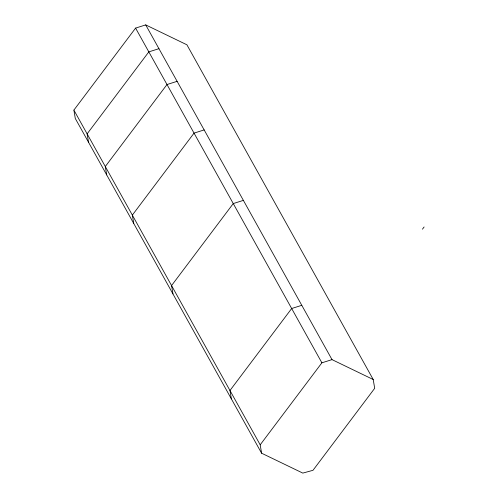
<?xml version="1.0" encoding="UTF-8"?>
<svg xmlns="http://www.w3.org/2000/svg" width="498" height="498" viewBox="0 0 498 498"><rect width="100%" height="100%" fill="white"/><g stroke="black" fill="none" stroke-linecap="round" stroke-linejoin="round"><path stroke-width="0.75" d="M73.891 110.095L135.587 28.1L145.709 24.9L186.912 44.795L373.22 379.52L374.689 388.309L312.993 470.305L302.803 473.1L261.599 453.205L75.291 118.48L73.891 110.095L260.193 444.814L261.599 453.205M260.193 444.814L321.895 362.818L332.017 359.624L373.22 379.52M422.447 229.18L424.109 226.976M158.949 48.68L148.827 51.879L87.125 133.875L88.532 142.266M177.12 81.336L166.998 84.529L105.302 166.531L106.703 174.916M204.161 129.922L194.046 133.115L132.344 215.111L133.75 223.502M243.379 200.377L233.257 203.57L171.561 285.572L172.962 293.957M301.788 305.318L291.666 308.511L229.97 390.507L231.371 398.898M145.709 24.9L332.017 359.624M135.587 28.1L321.895 362.818"/></g></svg>
